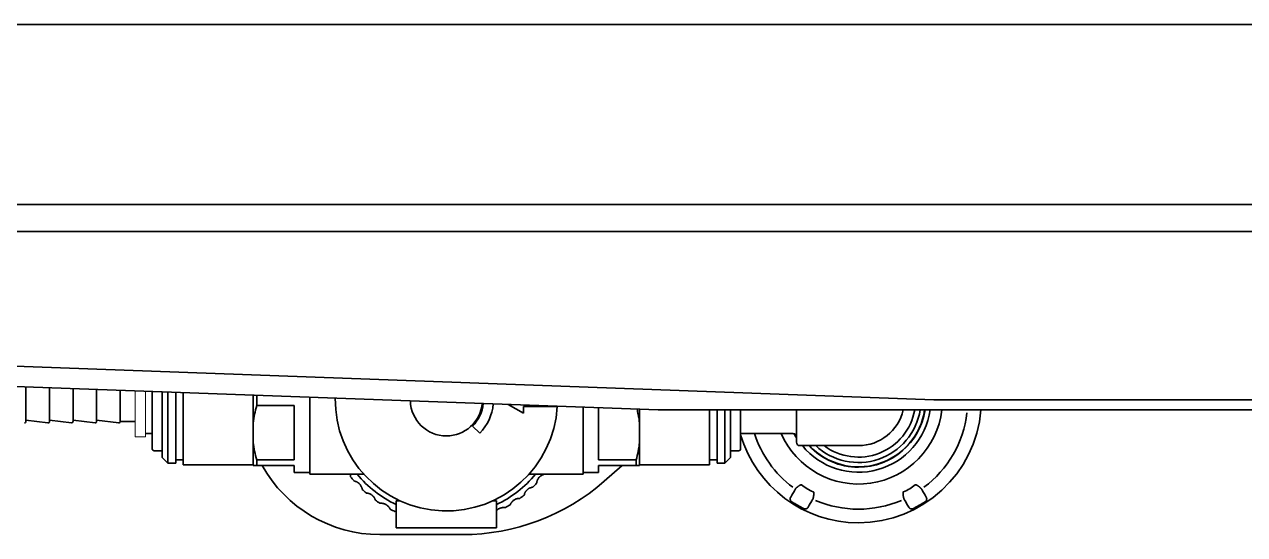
# Model space of a CAD drawing. Extents: x 6336 to 10269, y -393 to 3371.
# Drawn here: x 8567.8 to 8749, y 1322 to 1397.8 of the extents above; entities that cross this region are included whole.
import ezdxf

# ---------------------------------------------------------------- set-up
doc = ezdxf.new("R2010")
doc.units = 0
doc.header["$LTSCALE"] = 5
doc.layers.get('0').update_dxf_attribs({"linetype": 'CONTINUOUS', "lineweight": 0})
doc.layers.add('1', color=7, linetype='CONTINUOUS', true_color=0xffffff)

msp = doc.modelspace()

# ---------------------------------------------------------------- linework, layer by layer
for p, q in [((8584.27, 1336.53), (8584.27, 1343.36)), ((8584.27, 1343.36), (8584.27, 1338.83)), ((8585.77, 1343.31), (8585.77, 1336.53)), ((8585.77, 1336.53), (8584.27, 1336.53))]:
    msp.add_line(p, q)
at = {"layer": '1', "color": 7, "linetype": 'Continuous', "lineweight": 35}
for p, q in [((9175.07, 1397.78), (8431.07, 1397.78)), ((9176.07, 1371.03), (8489.03, 1371.03)), ((8667.62, 1371.03), (8667.62, 1371.03)), ((8675.75, 1371.03), (8675.75, 1371.03)), ((8691.1, 1371.03), (8691.1, 1371.03)), ((8699.23, 1371.03), (8699.23, 1371.03)), ((9123.12, 1367.03), (8483.03, 1367.03)), ((8702.89, 1342.03), (8481.77, 1350.1)), ((8661.92, 1340.53), (8470.09, 1347.53)), ((8568.02, 1338.83), (8568.02, 1343.95)), ((8571.52, 1338.83), (8571.52, 1343.83)), ((8575.02, 1338.83), (8575.02, 1343.7)), ((8578.52, 1338.83), (8578.52, 1343.57)), ((8582.02, 1343.44), (8582.02, 1338.83)), ((8586.77, 1334.78), (8586.77, 1343.27)), ((8588.27, 1343.21), (8588.27, 1342.03)), ((8589.12, 1343.18), (8589.12, 1342.03)), ((8590.27, 1343.14), (8590.27, 1342.03)), ((8591.37, 1343.1), (8591.37, 1342.03)), ((8588.27, 1342.03), (8588.27, 1333.48)), ((8589.12, 1342.03), (8589.12, 1332.63)), ((8590.27, 1342.03), (8590.27, 1332.63)), ((8591.37, 1342.03), (8591.37, 1332.38)), ((8601.77, 1338.59), (8601.77, 1342.72)), ((8602.3, 1341.17), (8602.3, 1342.7)), ((8607.87, 1341.17), (8602.3, 1341.17)), ((8607.87, 1333.13), (8607.87, 1341.17)), ((8610.17, 1342.41), (8610.17, 1330.98)), ((8639.67, 1341.34), (8641.94, 1340.03)), ((8646.94, 1341.03), (8646.94, 1341.07)), ((8902.89, 1342.03), (8703.26, 1342.03)), ((8641.94, 1340.03), (8641.94, 1341.03)), ((8641.94, 1341.03), (8646.94, 1341.03)), ((8650.77, 1330.98), (8650.77, 1340.93)), ((8653.07, 1340.85), (8653.07, 1333.13)), ((8659.17, 1340.63), (8659.17, 1338.59)), ((8802.98, 1340.53), (8661.92, 1340.53)), ((8669.57, 1340.53), (8669.57, 1332.38)), ((8670.67, 1340.53), (8670.67, 1332.63)), ((8671.82, 1340.53), (8671.82, 1332.63)), ((8672.67, 1340.53), (8672.67, 1333.48)), ((8674.17, 1334.78), (8674.17, 1340.53)), ((8682.47, 1340.53), (8682.47, 1335.73)), ((8571.3, 1338.63), (8568.02, 1339.03)), ((8574.8, 1338.63), (8571.52, 1339.03)), ((8578.3, 1338.63), (8575.02, 1339.03)), ((8581.8, 1338.63), (8578.52, 1339.03)), ((8584.27, 1338.83), (8582.02, 1338.83)), ((8601.77, 1335.71), (8601.77, 1338.59)), ((8635.42, 1337.08), (8634.36, 1338.14)), ((8659.17, 1338.59), (8659.17, 1335.71)), ((8586.77, 1337.03), (8585.77, 1337.03)), ((8601.77, 1335.71), (8601.77, 1332.28)), ((8659.17, 1332.28), (8659.17, 1335.71)), ((8674.17, 1337.05), (8681.97, 1337.05)), ((8587.07, 1334.48), (8588.27, 1334.48)), ((8672.67, 1334.48), (8673.87, 1334.48)), ((8682.97, 1335.23), (8691.68, 1335.23)), ((8588.27, 1333.48), (8589.12, 1332.63)), ((8589.12, 1332.63), (8590.27, 1332.63)), ((8590.27, 1333.13), (8591.37, 1333.13)), ((8591.37, 1332.38), (8601.77, 1332.38)), ((8602.3, 1333.13), (8607.87, 1333.13)), ((8602.3, 1333.13), (8602.3, 1332.28)), ((8602.3, 1332.28), (8607.87, 1332.28)), ((8607.87, 1332.28), (8607.87, 1331.23)), ((8658.65, 1333.13), (8653.07, 1333.13)), ((8653.07, 1332.28), (8653.07, 1331.23)), ((8653.07, 1332.28), (8658.65, 1332.28)), ((8653.92, 1329.95), (8656.58, 1332.28)), ((8658.65, 1332.28), (8658.65, 1333.13)), ((8659.17, 1332.38), (8669.57, 1332.38)), ((8669.57, 1333.13), (8670.67, 1333.13)), ((8670.67, 1332.63), (8671.82, 1332.63)), ((8671.82, 1332.63), (8672.67, 1333.48)), ((8607.87, 1331.23), (8610.17, 1331.23)), ((8610.17, 1330.98), (8618.22, 1330.98)), ((8642.73, 1330.98), (8650.77, 1330.98)), ((8650.77, 1331.23), (8653.07, 1331.23)), ((8681.78, 1327.88), (8682.15, 1328.53)), ((8682.15, 1328.53), (8682.27, 1328.74)), ((8701.07, 1328.74), (8701.2, 1328.53)), ((8701.2, 1328.53), (8701.57, 1327.88)), ((8623.6, 1327.03), (8623.02, 1327.03)), ((8623.02, 1327.03), (8623.02, 1323.03)), ((8637.92, 1327.03), (8637.35, 1327.03)), ((8637.92, 1323.03), (8637.92, 1327.03)), ((8681.61, 1327.59), (8681.78, 1327.88)), ((8684.75, 1327.03), (8684.37, 1326.38)), ((8684.87, 1327.24), (8684.75, 1327.03)), ((8698.6, 1327.03), (8698.48, 1327.24)), ((8698.97, 1326.38), (8698.6, 1327.03)), ((8701.57, 1327.88), (8701.74, 1327.59)), ((8623.02, 1325.48), (8622.84, 1325.45)), ((8684.37, 1326.38), (8684.2, 1326.09)), ((8699.14, 1326.09), (8698.97, 1326.38)), ((8623.02, 1323.03), (8637.92, 1323.03)), ((8620.57, 1322.03), (8632.85, 1322.03))]:
    msp.add_line(p, q, dxfattribs=at)
for centre, radius, start, end in [((8630.47, 1342.03), 16.5, 179.1339, 356.5254), ((8630.47, 1342.03), 5.35, 181.6818, 270), ((8630.47, 1342.03), 5.35, 270, 354.1387), ((8630.47, 1342.03), 5.5, 315, 354.2399), ((8630.47, 1342.03), 7, 315, 355.0275), ((8691.67, 1342.03), 12.5, 203.4563, 353.1038), ((8691.67, 1342.03), 10.75, 219.24, 351.9844), ((8691.67, 1342.03), 9.95, 223.11, 351.3262), ((8691.67, 1342.03), 9.3, 226.9913, 350.7188), ((8691.67, 1342.03), 8.5, 233.1281, 349.8356), ((8691.67, 1342.03), 6.8, 270, 347.2566), ((8691.67, 1342.03), 18.25, 270, 355.2863), ((8691.67, 1342.03), 10, 270, 351.3768), ((8691.67, 1342.03), 16.23, 306.8654, 353.1346), ((8567.82, 1338.83), 0.2, 263.0635, 0), ((8571.32, 1338.83), 0.2, 263.0635, 0), ((8574.82, 1338.83), 0.2, 263.0635, 0), ((8578.32, 1338.83), 0.2, 263.0635, 0), ((8581.82, 1338.83), 0.2, 263.0635, 0), ((8691.67, 1342.03), 18.25, 196.4813, 270), ((8691.67, 1342.03), 16.23, 197.8493, 233.1346), ((8681.97, 1336.55), 0.5, 0, 90), ((8691.67, 1342.03), 10.8, 207.5176, 211.5844), ((8682.97, 1335.73), 0.5, 180, 270), ((8587.07, 1334.78), 0.3, 180, 270), ((8673.87, 1334.78), 0.3, 270, 0), ((8691.67, 1342.03), 10, 222.84, 270), ((8620.57, 1342.03), 20, 209.1769, 270), ((8630.47, 1342.03), 18.25, 218.7373, 221.2627), ((8630.47, 1342.03), 17.25, 219.8306, 244.4119), ((8630.47, 1342.03), 17.25, 295.5825, 320.1637), ((8630.47, 1342.03), 18.25, 226.7373, 229.2627), ((8632.85, 1354.03), 32, 270, 311.1948), ((8630.47, 1342.03), 18.25, 314.7373, 317.2627), ((8630.47, 1342.03), 18.25, 234.7373, 237.2627), ((8630.47, 1342.03), 18.25, 306.7373, 309.2627), ((8691.67, 1342.03), 16.23, 246.8654, 293.1346), ((8630.47, 1342.03), 18.25, 242.7373, 245.2627), ((8630.47, 1342.03), 18.25, 298.7373, 301.2627)]:
    msp.add_arc(centre, radius, start, end, dxfattribs=at)
for centre, major_axis, ratio, start_param, end_param in [((8703.26, 1352.03), (-10, 0.19), 0.999999, 1.553058, 1.589538), ((8686.43, 1332.95), (-4.76, 2.75), 0.866025, 1.387959, 1.753634), ((8696.91, 1332.95), (-4.76, -2.75), 0.866025, 1.387959, 1.753634)]:
    msp.add_ellipse(centre, major_axis=major_axis, ratio=ratio, start_param=start_param, end_param=end_param, dxfattribs=at)
for points, knots in [([(8602.3, 1341.17), (8602.18, 1340.75), (8602.07, 1340.32), (8601.89, 1339.46), (8601.82, 1339.03), (8601.77, 1338.59)], [0, 0, 0, 0, 0.5, 0.5, 1, 1, 1, 1]), ([(8659.17, 1338.59), (8659.12, 1339.03), (8659.05, 1339.46), (8658.91, 1340.14), (8658.85, 1340.4), (8658.79, 1340.65)], [0, 0, 0, 0, 0.629585, 0.629585, 1, 1, 1, 1]), ([(8601.77, 1335.71), (8601.82, 1335.27), (8601.89, 1334.84), (8602.07, 1333.98), (8602.18, 1333.55), (8602.3, 1333.13)], [0, 0, 0, 0, 0.5, 0.5, 1, 1, 1, 1]), ([(8658.65, 1333.13), (8658.77, 1333.55), (8658.88, 1333.98), (8659.05, 1334.84), (8659.12, 1335.27), (8659.17, 1335.71)], [0, 0, 0, 0, 0.5, 0.5, 1, 1, 1, 1]), ([(8602.3, 1332.28), (8602.18, 1332.28), (8602.07, 1332.28), (8601.89, 1332.28), (8601.82, 1332.28), (8601.77, 1332.28)], [0, 0, 0, 0, 0.5, 0.5, 1, 1, 1, 1]), ([(8659.17, 1332.28), (8659.12, 1332.28), (8659.05, 1332.28), (8658.88, 1332.28), (8658.77, 1332.28), (8658.65, 1332.28)], [0, 0, 0, 0, 0.5, 0.5, 1, 1, 1, 1]), ([(8616.24, 1330.61), (8616.24, 1330.68), (8616.23, 1330.75), (8616.21, 1330.86), (8616.21, 1330.89), (8616.2, 1330.95), (8616.19, 1330.96), (8616.19, 1330.98)], [0, 0, 0, 0, 0.588726, 0.588726, 0.883089, 0.883089, 1, 1, 1, 1]), ([(8645, 1330.98), (8644.93, 1330.96), (8644.86, 1330.94), (8644.76, 1330.89), (8644.72, 1330.88), (8644.67, 1330.85), (8644.66, 1330.84), (8644.62, 1330.82), (8644.61, 1330.81), (8644.52, 1330.76), (8644.46, 1330.72), (8644.37, 1330.64), (8644.34, 1330.61), (8644.29, 1330.57), (8644.28, 1330.55), (8644.25, 1330.52), (8644.24, 1330.5), (8644.17, 1330.43), (8644.12, 1330.36), (8644.07, 1330.27), (8644.06, 1330.25), (8644.04, 1330.22), (8644.02, 1330.16), (8643.99, 1330.11), (8643.96, 1330.04), (8643.95, 1330), (8643.93, 1329.93), (8643.92, 1329.89), (8643.89, 1329.78), (8643.88, 1329.71), (8643.88, 1329.64)], [0, 0, 0, 0, 0.125, 0.125, 0.1875, 0.1875, 0.21875, 0.21875, 0.25, 0.25, 0.375, 0.375, 0.4375, 0.4375, 0.46875, 0.46875, 0.5, 0.5, 0.625, 0.625, 0.65625, 0.65625, 0.6875, 0.75, 0.75, 0.8125, 0.8125, 0.875, 0.875, 1, 1, 1, 1]), ([(8617.97, 1328.74), (8617.95, 1328.81), (8617.94, 1328.88), (8617.91, 1328.98), (8617.9, 1329.02), (8617.88, 1329.07), (8617.87, 1329.09), (8617.85, 1329.12), (8617.84, 1329.14), (8617.8, 1329.23), (8617.76, 1329.3), (8617.69, 1329.4), (8617.67, 1329.43), (8617.63, 1329.48), (8617.62, 1329.5), (8617.59, 1329.53), (8617.58, 1329.54), (8617.5, 1329.62), (8617.44, 1329.67), (8617.36, 1329.73), (8617.34, 1329.74), (8617.31, 1329.77), (8617.26, 1329.8), (8617.21, 1329.83), (8617.14, 1329.86), (8617.1, 1329.88), (8617.03, 1329.91), (8617, 1329.92), (8616.89, 1329.96), (8616.82, 1329.98), (8616.75, 1329.99)], [0, 0, 0, 0, 0.125, 0.125, 0.1875, 0.1875, 0.21875, 0.21875, 0.25, 0.25, 0.375, 0.375, 0.4375, 0.4375, 0.46875, 0.46875, 0.5, 0.5, 0.625, 0.625, 0.65625, 0.65625, 0.6875, 0.75, 0.75, 0.8125, 0.8125, 0.875, 0.875, 1, 1, 1, 1]), ([(8643.32, 1329.06), (8643.25, 1329.05), (8643.18, 1329.04), (8643.07, 1329.01), (8643.03, 1329), (8642.98, 1328.98), (8642.96, 1328.98), (8642.93, 1328.96), (8642.91, 1328.96), (8642.82, 1328.92), (8642.75, 1328.88), (8642.65, 1328.81), (8642.61, 1328.79), (8642.56, 1328.75), (8642.55, 1328.74), (8642.52, 1328.71), (8642.5, 1328.7), (8642.42, 1328.63), (8642.37, 1328.57), (8642.3, 1328.49), (8642.29, 1328.48), (8642.27, 1328.44), (8642.23, 1328.4), (8642.2, 1328.34), (8642.16, 1328.28), (8642.15, 1328.24), (8642.11, 1328.17), (8642.1, 1328.14), (8642.06, 1328.03), (8642.04, 1327.97), (8642.02, 1327.9)], [0, 0, 0, 0, 0.125, 0.125, 0.1875, 0.1875, 0.21875, 0.21875, 0.25, 0.25, 0.375, 0.375, 0.4375, 0.4375, 0.46875, 0.46875, 0.5, 0.5, 0.625, 0.625, 0.65625, 0.65625, 0.6875, 0.75, 0.75, 0.8125, 0.8125, 0.875, 0.875, 1, 1, 1, 1]), ([(8683.22, 1329.39), (8683.22, 1329.39), (8683.22, 1329.4), (8683.21, 1329.4), (8683.21, 1329.41), (8683.2, 1329.41), (8683.19, 1329.41), (8683.18, 1329.41), (8683.17, 1329.41), (8683.16, 1329.42), (8683.15, 1329.42), (8683.14, 1329.41), (8683.13, 1329.41), (8683.12, 1329.41), (8683.11, 1329.41), (8683.1, 1329.41), (8683.08, 1329.4), (8683.07, 1329.4), (8683.06, 1329.39), (8683.04, 1329.39), (8683.03, 1329.38), (8683.01, 1329.37), (8683, 1329.36), (8682.98, 1329.36), (8682.96, 1329.35), (8682.95, 1329.34), (8682.93, 1329.33), (8682.91, 1329.32), (8682.89, 1329.3), (8682.87, 1329.28), (8682.83, 1329.26), (8682.79, 1329.23), (8682.75, 1329.2), (8682.7, 1329.17), (8682.66, 1329.14), (8682.63, 1329.11), (8682.61, 1329.1), (8682.59, 1329.08), (8682.57, 1329.06), (8682.55, 1329.05), (8682.53, 1329.03), (8682.52, 1329.02), (8682.5, 1329), (8682.48, 1328.99), (8682.47, 1328.98), (8682.45, 1328.96), (8682.44, 1328.95), (8682.43, 1328.93), (8682.41, 1328.92), (8682.4, 1328.91), (8682.39, 1328.9), (8682.38, 1328.88), (8682.37, 1328.87), (8682.36, 1328.86), (8682.35, 1328.85), (8682.34, 1328.84), (8682.33, 1328.83), (8682.32, 1328.82), (8682.31, 1328.81), (8682.31, 1328.8), (8682.3, 1328.79), (8682.29, 1328.78), (8682.29, 1328.77), (8682.28, 1328.76), (8682.28, 1328.75), (8682.27, 1328.75), (8682.27, 1328.74)], [0, 0, 0, 0, 0.004544, 0.009028, 0.013541, 0.018167, 0.022988, 0.028072, 0.033482, 0.039266, 0.045466, 0.052116, 0.059242, 0.066866, 0.075007, 0.083678, 0.092894, 0.102662, 0.112993, 0.123892, 0.135367, 0.147423, 0.160064, 0.173293, 0.187116, 0.201533, 0.216549, 0.229363, 0.248013, 0.272499, 0.302822, 0.338982, 0.38098, 0.428814, 0.482486, 0.504966, 0.527059, 0.548765, 0.570084, 0.591016, 0.611561, 0.63172, 0.651492, 0.670877, 0.689877, 0.70849, 0.726718, 0.744559, 0.762015, 0.779086, 0.795771, 0.812071, 0.827986, 0.843517, 0.858663, 0.873425, 0.887803, 0.901798, 0.91541, 0.928639, 0.941485, 0.95395, 0.966033, 0.977736, 0.989058, 1, 1, 1, 1]), ([(8684.87, 1327.24), (8684.87, 1327.25), (8684.88, 1327.26), (8684.89, 1327.28), (8684.9, 1327.3), (8684.91, 1327.32), (8684.92, 1327.35), (8684.93, 1327.37), (8684.94, 1327.4), (8684.94, 1327.43), (8684.95, 1327.46), (8684.96, 1327.49), (8684.97, 1327.52), (8684.98, 1327.56), (8684.99, 1327.6), (8684.99, 1327.63), (8685, 1327.68), (8685.01, 1327.72), (8685.01, 1327.76), (8685.02, 1327.81), (8685.03, 1327.85), (8685.03, 1327.89), (8685.04, 1327.93), (8685.04, 1327.98), (8685.04, 1328.03), (8685.05, 1328.07), (8685.05, 1328.1), (8685.05, 1328.13), (8685.05, 1328.16), (8685.05, 1328.19), (8685.04, 1328.21), (8685.04, 1328.23), (8685.04, 1328.26), (8685.04, 1328.27), (8685.03, 1328.28), (8685.03, 1328.29), (8685.03, 1328.3), (8685.03, 1328.3), (8685.03, 1328.31), (8685.03, 1328.31), (8685.03, 1328.32), (8685.02, 1328.32), (8685.02, 1328.33), (8685.02, 1328.33), (8685.02, 1328.34), (8685.02, 1328.34), (8685.01, 1328.35), (8685.01, 1328.35), (8685.01, 1328.35), (8685.01, 1328.36), (8685, 1328.36), (8685, 1328.36), (8685, 1328.37), (8684.99, 1328.37), (8684.99, 1328.37), (8684.99, 1328.38), (8684.98, 1328.38), (8684.98, 1328.38), (8684.98, 1328.38), (8684.97, 1328.38), (8684.97, 1328.39), (8684.97, 1328.39), (8684.96, 1328.39), (8684.96, 1328.39), (8684.96, 1328.39), (8684.96, 1328.39)], [0, 0, 0, 0, 0.02275, 0.046444, 0.071086, 0.09668, 0.123228, 0.150732, 0.179194, 0.208618, 0.239003, 0.270352, 0.302667, 0.335949, 0.370199, 0.405417, 0.441606, 0.478766, 0.516898, 0.550513, 0.584109, 0.617684, 0.651239, 0.69028, 0.725292, 0.756281, 0.783253, 0.803729, 0.823219, 0.841731, 0.859269, 0.875843, 0.891461, 0.906135, 0.910594, 0.914927, 0.919135, 0.92322, 0.927183, 0.931027, 0.934753, 0.938363, 0.941861, 0.945249, 0.948531, 0.951708, 0.954786, 0.957768, 0.96066, 0.963464, 0.966189, 0.968838, 0.971418, 0.973938, 0.976403, 0.978822, 0.981203, 0.983556, 0.985888, 0.988211, 0.990533, 0.992863, 0.995212, 0.997588, 1, 1, 1, 1]), ([(8698.39, 1328.39), (8698.39, 1328.39), (8698.38, 1328.39), (8698.38, 1328.39), (8698.37, 1328.38), (8698.36, 1328.38), (8698.36, 1328.37), (8698.35, 1328.37), (8698.34, 1328.36), (8698.34, 1328.35), (8698.33, 1328.34), (8698.33, 1328.33), (8698.33, 1328.32), (8698.32, 1328.31), (8698.32, 1328.3), (8698.31, 1328.29), (8698.31, 1328.28), (8698.31, 1328.26), (8698.31, 1328.25), (8698.3, 1328.23), (8698.3, 1328.22), (8698.3, 1328.2), (8698.3, 1328.18), (8698.3, 1328.16), (8698.3, 1328.14), (8698.3, 1328.13), (8698.3, 1328.11), (8698.3, 1328.09), (8698.3, 1328.06), (8698.3, 1328.03), (8698.31, 1327.99), (8698.31, 1327.94), (8698.32, 1327.89), (8698.32, 1327.83), (8698.33, 1327.78), (8698.33, 1327.74), (8698.34, 1327.71), (8698.34, 1327.69), (8698.35, 1327.66), (8698.35, 1327.64), (8698.36, 1327.62), (8698.36, 1327.59), (8698.36, 1327.57), (8698.37, 1327.55), (8698.37, 1327.53), (8698.38, 1327.51), (8698.38, 1327.49), (8698.39, 1327.47), (8698.39, 1327.46), (8698.4, 1327.44), (8698.4, 1327.42), (8698.41, 1327.41), (8698.41, 1327.39), (8698.42, 1327.38), (8698.42, 1327.36), (8698.43, 1327.35), (8698.43, 1327.34), (8698.44, 1327.32), (8698.44, 1327.31), (8698.45, 1327.3), (8698.45, 1327.29), (8698.46, 1327.28), (8698.46, 1327.27), (8698.47, 1327.26), (8698.47, 1327.25), (8698.47, 1327.25), (8698.48, 1327.24)], [0, 0, 0, 0, 0.004545, 0.00903, 0.013543, 0.01817, 0.02299, 0.028075, 0.033483, 0.039267, 0.045466, 0.052114, 0.059239, 0.066861, 0.075, 0.08367, 0.092882, 0.102648, 0.112976, 0.123873, 0.135345, 0.147397, 0.160035, 0.173261, 0.187079, 0.201493, 0.216505, 0.229347, 0.248021, 0.272527, 0.302866, 0.339038, 0.381044, 0.428882, 0.482553, 0.505027, 0.527114, 0.548813, 0.570127, 0.591054, 0.611594, 0.631748, 0.651515, 0.670897, 0.689893, 0.708503, 0.726727, 0.744565, 0.762018, 0.779086, 0.795769, 0.812068, 0.827981, 0.84351, 0.858656, 0.873417, 0.887795, 0.901789, 0.915401, 0.928631, 0.941478, 0.953943, 0.966028, 0.977732, 0.989056, 1, 1, 1, 1]), ([(8701.07, 1328.74), (8701.07, 1328.75), (8701.06, 1328.76), (8701.05, 1328.78), (8701.04, 1328.79), (8701.03, 1328.81), (8701.01, 1328.83), (8700.99, 1328.85), (8700.98, 1328.87), (8700.96, 1328.9), (8700.93, 1328.92), (8700.91, 1328.94), (8700.89, 1328.97), (8700.86, 1328.99), (8700.83, 1329.02), (8700.8, 1329.04), (8700.77, 1329.07), (8700.73, 1329.1), (8700.68, 1329.14), (8700.62, 1329.18), (8700.56, 1329.23), (8700.5, 1329.27), (8700.45, 1329.3), (8700.42, 1329.32), (8700.41, 1329.33), (8700.4, 1329.34), (8700.39, 1329.34), (8700.38, 1329.35), (8700.37, 1329.35), (8700.37, 1329.36), (8700.36, 1329.36), (8700.35, 1329.36), (8700.34, 1329.37), (8700.33, 1329.37), (8700.33, 1329.38), (8700.32, 1329.38), (8700.31, 1329.38), (8700.3, 1329.39), (8700.3, 1329.39), (8700.29, 1329.39), (8700.28, 1329.39), (8700.28, 1329.4), (8700.27, 1329.4), (8700.26, 1329.4), (8700.26, 1329.4), (8700.25, 1329.4), (8700.24, 1329.41), (8700.24, 1329.41), (8700.23, 1329.41), (8700.23, 1329.41), (8700.22, 1329.41), (8700.22, 1329.41), (8700.21, 1329.41), (8700.2, 1329.41), (8700.2, 1329.41), (8700.19, 1329.42), (8700.19, 1329.42), (8700.18, 1329.42), (8700.18, 1329.42), (8700.18, 1329.41), (8700.17, 1329.41), (8700.17, 1329.41), (8700.16, 1329.41), (8700.16, 1329.41), (8700.15, 1329.41), (8700.15, 1329.41), (8700.15, 1329.41), (8700.14, 1329.41), (8700.14, 1329.4), (8700.14, 1329.4), (8700.13, 1329.4), (8700.13, 1329.4), (8700.13, 1329.4), (8700.13, 1329.39), (8700.12, 1329.39), (8700.12, 1329.39)], [0, 0, 0, 0, 0.021678, 0.044441, 0.06829, 0.09323, 0.119264, 0.146392, 0.174618, 0.203943, 0.234368, 0.265896, 0.298527, 0.332262, 0.367103, 0.403051, 0.440106, 0.478269, 0.517542, 0.593121, 0.657496, 0.710669, 0.75264, 0.783411, 0.790849, 0.798143, 0.805293, 0.8123, 0.819163, 0.825884, 0.832462, 0.838898, 0.845193, 0.851346, 0.857359, 0.863231, 0.868963, 0.874557, 0.880012, 0.885329, 0.890509, 0.895553, 0.900461, 0.905235, 0.909875, 0.914383, 0.918759, 0.923006, 0.927124, 0.931116, 0.934982, 0.938725, 0.942347, 0.94585, 0.949236, 0.952509, 0.955672, 0.958728, 0.961681, 0.964535, 0.967295, 0.969966, 0.972555, 0.975066, 0.977508, 0.979887, 0.982212, 0.984492, 0.986736, 0.988953, 0.991154, 0.993349, 0.995548, 0.997762, 1, 1, 1, 1]), ([(8619.94, 1327.12), (8619.92, 1327.19), (8619.89, 1327.26), (8619.85, 1327.36), (8619.83, 1327.39), (8619.8, 1327.44), (8619.79, 1327.46), (8619.77, 1327.49), (8619.76, 1327.51), (8619.71, 1327.59), (8619.66, 1327.65), (8619.58, 1327.74), (8619.55, 1327.77), (8619.5, 1327.81), (8619.49, 1327.83), (8619.46, 1327.85), (8619.44, 1327.87), (8619.36, 1327.93), (8619.29, 1327.98), (8619.2, 1328.03), (8619.18, 1328.03), (8619.15, 1328.05), (8619.09, 1328.08), (8619.04, 1328.1), (8618.96, 1328.13), (8618.93, 1328.14), (8618.85, 1328.16), (8618.81, 1328.17), (8618.71, 1328.19), (8618.63, 1328.19), (8618.56, 1328.2)], [0, 0, 0, 0, 0.125, 0.125, 0.1875, 0.1875, 0.21875, 0.21875, 0.25, 0.25, 0.375, 0.375, 0.4375, 0.4375, 0.46875, 0.46875, 0.5, 0.5, 0.625, 0.625, 0.65625, 0.65625, 0.6875, 0.75, 0.75, 0.8125, 0.8125, 0.875, 0.875, 1, 1, 1, 1]), ([(8622.11, 1325.8), (8622.08, 1325.87), (8622.05, 1325.93), (8621.99, 1326.02), (8621.97, 1326.05), (8621.93, 1326.1), (8621.92, 1326.12), (8621.9, 1326.15), (8621.89, 1326.16), (8621.82, 1326.23), (8621.76, 1326.29), (8621.67, 1326.37), (8621.64, 1326.39), (8621.59, 1326.43), (8621.57, 1326.44), (8621.53, 1326.46), (8621.52, 1326.47), (8621.43, 1326.52), (8621.35, 1326.56), (8621.26, 1326.59), (8621.24, 1326.6), (8621.2, 1326.61), (8621.14, 1326.63), (8621.09, 1326.64), (8621.01, 1326.66), (8620.97, 1326.67), (8620.89, 1326.68), (8620.86, 1326.68), (8620.75, 1326.68), (8620.67, 1326.68), (8620.6, 1326.67)], [0, 0, 0, 0, 0.125, 0.125, 0.1875, 0.1875, 0.21875, 0.21875, 0.25, 0.25, 0.375, 0.375, 0.4375, 0.4375, 0.46875, 0.46875, 0.5, 0.5, 0.625, 0.625, 0.65625, 0.65625, 0.6875, 0.75, 0.75, 0.8125, 0.8125, 0.875, 0.875, 1, 1, 1, 1]), ([(8641.39, 1327.4), (8641.32, 1327.4), (8641.25, 1327.4), (8641.14, 1327.39), (8641.1, 1327.38), (8641.04, 1327.37), (8641.02, 1327.37), (8640.99, 1327.36), (8640.97, 1327.35), (8640.87, 1327.33), (8640.8, 1327.3), (8640.69, 1327.25), (8640.65, 1327.23), (8640.6, 1327.2), (8640.58, 1327.19), (8640.55, 1327.17), (8640.53, 1327.16), (8640.44, 1327.1), (8640.38, 1327.05), (8640.31, 1326.98), (8640.29, 1326.96), (8640.26, 1326.94), (8640.22, 1326.89), (8640.18, 1326.85), (8640.14, 1326.78), (8640.11, 1326.75), (8640.07, 1326.69), (8640.05, 1326.66), (8640, 1326.56), (8639.97, 1326.49), (8639.94, 1326.43)], [0, 0, 0, 0, 0.125, 0.125, 0.1875, 0.1875, 0.21875, 0.21875, 0.25, 0.25, 0.375, 0.375, 0.4375, 0.4375, 0.46875, 0.46875, 0.5, 0.5, 0.625, 0.625, 0.65625, 0.65625, 0.6875, 0.75, 0.75, 0.8125, 0.8125, 0.875, 0.875, 1, 1, 1, 1]), ([(8681.61, 1327.59), (8681.6, 1327.59), (8681.6, 1327.58), (8681.59, 1327.56), (8681.59, 1327.55), (8681.58, 1327.54), (8681.57, 1327.52), (8681.57, 1327.51), (8681.56, 1327.49), (8681.56, 1327.48), (8681.55, 1327.46), (8681.55, 1327.45), (8681.55, 1327.43), (8681.54, 1327.42), (8681.54, 1327.4), (8681.54, 1327.38), (8681.54, 1327.34), (8681.54, 1327.29), (8681.54, 1327.24), (8681.55, 1327.19), (8681.57, 1327.15), (8681.58, 1327.11), (8681.6, 1327.08), (8681.61, 1327.05), (8681.62, 1327.04), (8681.63, 1327.02), (8681.64, 1327), (8681.66, 1326.98), (8681.68, 1326.97), (8681.69, 1326.95), (8681.7, 1326.95), (8681.7, 1326.94), (8681.7, 1326.94), (8681.71, 1326.94), (8681.71, 1326.93), (8681.72, 1326.93), (8681.72, 1326.93), (8681.72, 1326.92), (8681.73, 1326.92), (8681.73, 1326.92), (8681.74, 1326.91), (8681.74, 1326.91), (8681.74, 1326.91), (8681.75, 1326.91), (8681.75, 1326.9), (8681.75, 1326.9), (8681.76, 1326.9), (8681.76, 1326.9), (8681.77, 1326.89), (8681.77, 1326.89), (8681.77, 1326.89), (8681.78, 1326.89), (8681.78, 1326.89)], [0, 0, 0, 0, 0.013508, 0.027194, 0.0411, 0.055267, 0.069734, 0.084537, 0.099711, 0.115286, 0.131293, 0.147757, 0.164703, 0.182154, 0.200131, 0.218653, 0.273154, 0.334865, 0.404004, 0.480725, 0.541811, 0.620938, 0.673242, 0.714195, 0.743796, 0.762045, 0.801571, 0.83659, 0.86719, 0.893501, 0.899742, 0.9058, 0.911681, 0.917391, 0.922934, 0.928316, 0.933545, 0.938627, 0.94357, 0.948382, 0.953073, 0.957654, 0.962133, 0.966523, 0.970836, 0.975085, 0.979282, 0.983443, 0.98758, 0.991709, 0.995844, 1, 1, 1, 1]), ([(8701.74, 1327.59), (8701.74, 1327.59), (8701.75, 1327.58), (8701.75, 1327.56), (8701.76, 1327.55), (8701.77, 1327.54), (8701.77, 1327.52), (8701.78, 1327.51), (8701.78, 1327.49), (8701.79, 1327.48), (8701.79, 1327.46), (8701.79, 1327.45), (8701.8, 1327.43), (8701.8, 1327.42), (8701.8, 1327.4), (8701.81, 1327.38), (8701.81, 1327.34), (8701.81, 1327.29), (8701.8, 1327.24), (8701.79, 1327.19), (8701.78, 1327.15), (8701.76, 1327.11), (8701.75, 1327.08), (8701.73, 1327.05), (8701.72, 1327.04), (8701.71, 1327.02), (8701.7, 1327), (8701.69, 1326.98), (8701.67, 1326.97), (8701.66, 1326.95), (8701.65, 1326.95), (8701.65, 1326.94), (8701.64, 1326.94), (8701.64, 1326.94), (8701.63, 1326.93), (8701.63, 1326.93), (8701.63, 1326.93), (8701.62, 1326.92), (8701.62, 1326.92), (8701.61, 1326.92), (8701.61, 1326.91), (8701.61, 1326.91), (8701.6, 1326.91), (8701.6, 1326.91), (8701.6, 1326.9), (8701.59, 1326.9), (8701.59, 1326.9), (8701.58, 1326.9), (8701.58, 1326.89), (8701.58, 1326.89), (8701.57, 1326.89), (8701.57, 1326.89), (8701.57, 1326.89)], [0, 0, 0, 0, 0.013508, 0.027194, 0.0411, 0.055267, 0.069734, 0.084537, 0.099711, 0.115286, 0.131293, 0.147757, 0.164703, 0.182154, 0.200131, 0.218653, 0.273154, 0.334865, 0.404004, 0.480725, 0.541811, 0.620938, 0.673242, 0.714195, 0.743796, 0.762045, 0.801571, 0.83659, 0.86719, 0.893501, 0.899742, 0.9058, 0.911681, 0.917391, 0.922934, 0.928316, 0.933545, 0.938627, 0.94357, 0.948382, 0.953073, 0.957654, 0.962133, 0.966523, 0.970836, 0.975085, 0.979282, 0.983443, 0.98758, 0.991709, 0.995844, 1, 1, 1, 1]), ([(8639.25, 1326.02), (8639.18, 1326.04), (8639.11, 1326.04), (8639, 1326.05), (8638.96, 1326.04), (8638.9, 1326.04), (8638.88, 1326.04), (8638.84, 1326.04), (8638.82, 1326.03), (8638.73, 1326.02), (8638.65, 1326.01), (8638.53, 1325.97), (8638.5, 1325.96), (8638.44, 1325.94), (8638.42, 1325.93), (8638.38, 1325.91), (8638.36, 1325.9), (8638.27, 1325.86), (8638.2, 1325.82), (8638.12, 1325.76), (8638.1, 1325.74), (8638.07, 1325.72), (8638.02, 1325.68), (8637.98, 1325.64), (8637.94, 1325.6), (8637.93, 1325.59), (8637.92, 1325.58)], [0, 0, 0, 0, 0.161614, 0.161614, 0.24242, 0.24242, 0.282824, 0.282824, 0.323227, 0.323227, 0.484841, 0.484841, 0.565648, 0.565648, 0.606051, 0.606051, 0.646454, 0.646454, 0.808068, 0.808068, 0.848471, 0.848471, 0.888875, 0.969681, 0.969681, 1, 1, 1, 1]), ([(8683.51, 1325.89), (8683.51, 1325.89), (8683.52, 1325.88), (8683.53, 1325.88), (8683.53, 1325.87), (8683.54, 1325.87), (8683.55, 1325.86), (8683.56, 1325.86), (8683.57, 1325.86), (8683.58, 1325.85), (8683.59, 1325.85), (8683.6, 1325.85), (8683.61, 1325.84), (8683.63, 1325.84), (8683.65, 1325.83), (8683.68, 1325.83), (8683.7, 1325.83), (8683.72, 1325.83), (8683.74, 1325.83), (8683.76, 1325.83), (8683.8, 1325.83), (8683.84, 1325.83), (8683.89, 1325.85), (8683.93, 1325.86), (8683.96, 1325.87), (8684, 1325.89), (8684.03, 1325.91), (8684.05, 1325.93), (8684.07, 1325.94), (8684.07, 1325.94), (8684.08, 1325.95), (8684.09, 1325.95), (8684.09, 1325.96), (8684.1, 1325.96), (8684.1, 1325.97), (8684.11, 1325.97), (8684.11, 1325.98), (8684.12, 1325.98), (8684.13, 1325.99), (8684.13, 1325.99), (8684.14, 1326), (8684.14, 1326), (8684.15, 1326.01), (8684.15, 1326.01), (8684.16, 1326.02), (8684.16, 1326.03), (8684.16, 1326.03), (8684.17, 1326.04), (8684.17, 1326.04), (8684.18, 1326.05), (8684.18, 1326.05), (8684.19, 1326.06), (8684.19, 1326.07), (8684.19, 1326.07), (8684.2, 1326.08), (8684.2, 1326.08), (8684.2, 1326.09), (8684.2, 1326.09)], [0, 0, 0, 0, 0.008826, 0.017528, 0.026212, 0.034988, 0.043961, 0.053229, 0.062881, 0.072997, 0.083646, 0.094886, 0.106769, 0.13327, 0.163961, 0.198956, 0.23833, 0.259643, 0.290202, 0.330008, 0.379061, 0.458172, 0.51947, 0.581535, 0.638685, 0.690993, 0.738555, 0.781497, 0.790583, 0.799534, 0.808353, 0.817042, 0.825602, 0.834036, 0.842346, 0.850535, 0.858605, 0.866559, 0.874399, 0.882129, 0.889751, 0.897268, 0.904684, 0.912001, 0.919225, 0.926357, 0.933402, 0.940364, 0.947248, 0.954056, 0.960794, 0.967465, 0.974076, 0.980629, 0.987131, 0.993586, 1, 1, 1, 1]), ([(8699.14, 1326.09), (8699.14, 1326.09), (8699.15, 1326.08), (8699.16, 1326.07), (8699.17, 1326.05), (8699.17, 1326.04), (8699.18, 1326.03), (8699.19, 1326.02), (8699.2, 1326.01), (8699.21, 1325.99), (8699.22, 1325.98), (8699.24, 1325.97), (8699.25, 1325.96), (8699.26, 1325.95), (8699.27, 1325.94), (8699.29, 1325.93), (8699.32, 1325.9), (8699.37, 1325.88), (8699.41, 1325.86), (8699.46, 1325.85), (8699.5, 1325.83), (8699.55, 1325.83), (8699.58, 1325.83), (8699.61, 1325.83), (8699.63, 1325.83), (8699.65, 1325.83), (8699.67, 1325.83), (8699.69, 1325.83), (8699.72, 1325.84), (8699.73, 1325.84), (8699.74, 1325.85), (8699.75, 1325.85), (8699.75, 1325.85), (8699.76, 1325.85), (8699.76, 1325.85), (8699.77, 1325.85), (8699.77, 1325.86), (8699.78, 1325.86), (8699.78, 1325.86), (8699.79, 1325.86), (8699.79, 1325.86), (8699.8, 1325.87), (8699.8, 1325.87), (8699.8, 1325.87), (8699.81, 1325.87), (8699.81, 1325.87), (8699.82, 1325.88), (8699.82, 1325.88), (8699.82, 1325.88), (8699.83, 1325.88), (8699.83, 1325.88), (8699.84, 1325.89), (8699.84, 1325.89)], [0, 0, 0, 0, 0.013509, 0.027196, 0.041102, 0.05527, 0.069738, 0.084541, 0.099715, 0.11529, 0.131297, 0.14776, 0.164706, 0.182157, 0.200134, 0.218655, 0.273159, 0.334872, 0.404012, 0.480734, 0.541814, 0.620932, 0.673233, 0.714185, 0.743786, 0.762038, 0.801569, 0.836591, 0.867192, 0.893504, 0.899744, 0.905802, 0.911683, 0.917392, 0.922935, 0.928317, 0.933545, 0.938627, 0.94357, 0.948382, 0.953073, 0.957653, 0.962133, 0.966523, 0.970836, 0.975084, 0.979282, 0.983443, 0.98758, 0.991709, 0.995844, 1, 1, 1, 1])]:
    msp.add_open_spline(points, degree=3, knots=knots, dxfattribs=at)
for points in [[(8703.26, 1342.03), (8703.13, 1342.03), (8703.01, 1342.03), (8702.89, 1342.03)], [(8681.78, 1326.89), (8682.06, 1326.72), (8682.64, 1326.39), (8683.22, 1326.05), (8683.51, 1325.89)], [(8699.84, 1325.89), (8700.12, 1326.05), (8700.7, 1326.39), (8701.28, 1326.72), (8701.57, 1326.89)]]:
    msp.add_open_spline(points, degree=3, dxfattribs=at)

doc.saveas('drawing.dxf')
